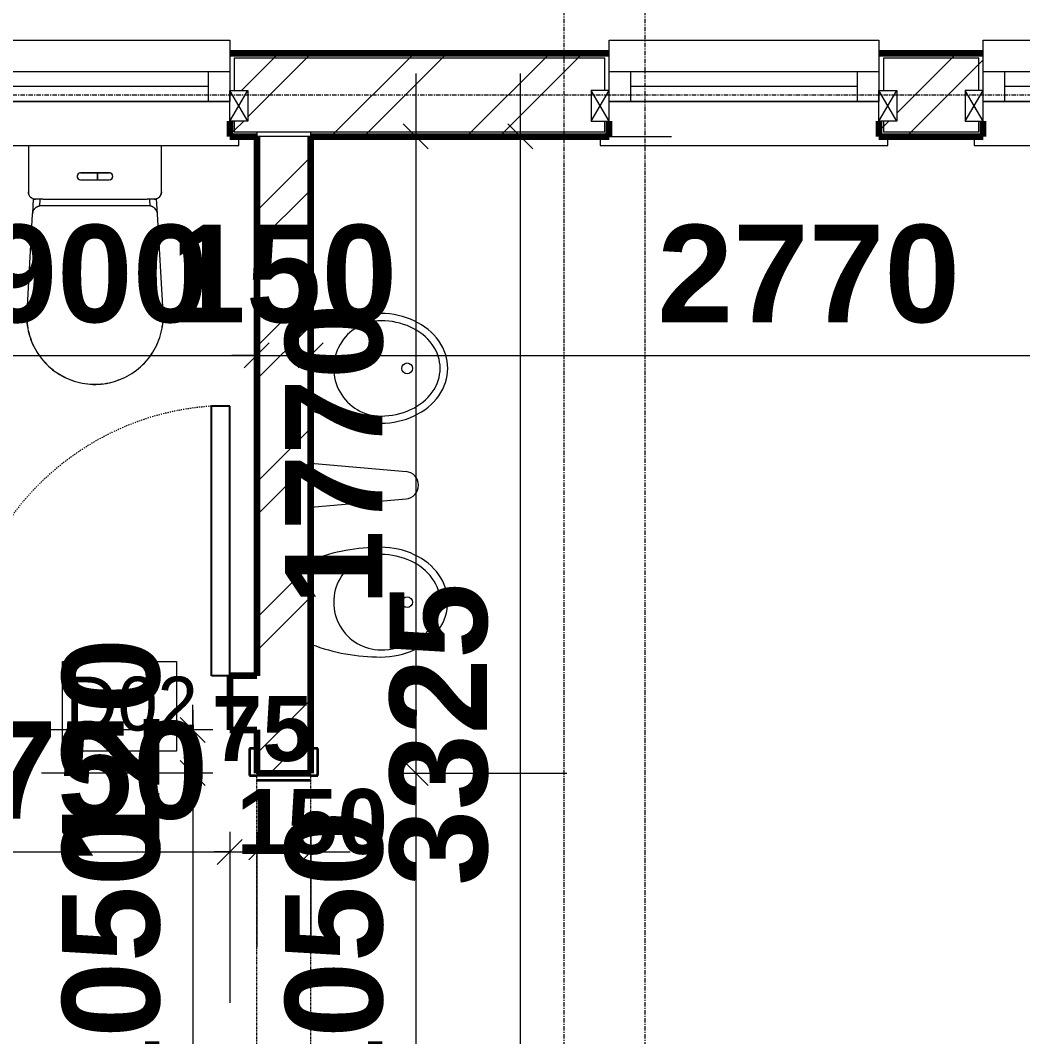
# Model space of a CAD drawing. Header units: inches. Extents: x 22 to 382261, y 22 to 371281.
# Drawn here: x 242139 to 244927, y 57017 to 59842 of the extents above; entities that cross this region are included whole.
import ezdxf

# ---------------------------------------------------------------- set-up
doc = ezdxf.new("R2010")
doc.units = ezdxf.units.IN
doc.header["$MEASUREMENT"] = 0
for name, pattern in [('Dash', [6.35, 3.175, -3.175]), ('Grid Line 1_2_', [22.225, 12.7, -3.175, 3.175, -3.175]), ('Overhead', [3.96875, 2.38125, -1.5875])]:
    doc.linetypes.add(name, pattern=pattern)
for name, color, linetype, lineweight in [('A-ANNO-DIMS', 211, 'Continuous', 9), ('A-DOOR', 31, 'Continuous', 9), ('A-DOOR-HDLN', 31, 'Dash', 9), ('A-DOOR-IDEN', 31, 'Continuous', 9), ('A-FLOR', 192, 'Continuous', 9), ('A-GENM', 13, 'Continuous', 9), ('A-GLAZ', 151, 'Continuous', 9), ('A-GLAZ-SILL', 1, 'Continuous', 9), ('A-WALL', 113, 'Continuous', 9), ('A-WALL-PATT', 111, 'Continuous', 9), ('I-WALL', 2, 'Continuous', 9), ('P-SANR-FIXT', 6, 'Continuous', 9), ('S-GRID', 1, 'Continuous', 9)]:
    doc.layers.add(name, color=color, linetype=linetype, lineweight=lineweight)
doc.styles.add('Arial_B_1', font='arialbd.ttf', dxfattribs={"height": 180.555556})
doc.styles.add('Arial_B_2', font='arialbd.ttf', dxfattribs={"height": 270.833333})
doc.styles.add('Tw Cen MT Condensed', font='TCCM____.TTF', dxfattribs={"height": 1.35})
doc.dimstyles.new('2_2', dxfattribs={"dimscale": 304.8, "dimtxt": 267.818092, "dimasz": 0.227865, "dimexe": 1.377953, "dimexo": 0.0625, "dimgap": 0.287073, "dimtad": 1, "dimdec": 0, "dimzin": 0, "dimdsep": 46, "dimtxsty": 'Arial_B_2', "dimblk1": 'OBLIQUE', "dimblk2": 'OBLIQUE', "dimsah": 1, "dimcen": 0.09, "dimdle": 0.574147, "dimazin": 0, "dimtfac": 1, "dimtdec": 4, "dimtix": 1, "dimtmove": 0, "dimatfit": 3, "dimfxl": 0.574147, "dimfxlon": 1, "dimtvp": 1, "dimtolj": 1, "dimtzin": 0, "dimlwd": 18, "dimlwe": 18, "dimarcsym": 2})
doc.dimstyles.new('2_2_1', dxfattribs={"dimscale": 304.8, "dimtxt": 168.342801, "dimasz": 0.143229, "dimexe": 0.866142, "dimexo": 0.0625, "dimgap": 0.180446, "dimtad": 1, "dimdec": 0, "dimzin": 0, "dimdsep": 46, "dimtxsty": 'Arial_B_1', "dimblk1": 'OBLIQUE', "dimblk2": 'OBLIQUE', "dimsah": 1, "dimcen": 0.09, "dimdle": 0.360892, "dimazin": 0, "dimtfac": 1, "dimtdec": 4, "dimtix": 1, "dimtmove": 1, "dimatfit": 3, "dimfxl": 0.360892, "dimfxlon": 1, "dimtvp": 1, "dimtolj": 1, "dimtzin": 0, "dimlwd": 18, "dimlwe": 18, "dimarcsym": 2})
pattern_1 = [(45, (242310.7, 47511.47), (-188.5854, 188.5854), []), (45, (242310.7, 47797.22), (-188.5854, 188.5854), [])]

# ---------------------------------------------------------------- blocks, each defined once
blk = doc.blocks.new('Windows_Sgl_Plain - 750 by 600-438113-01- TOILET BLOWUP')
at = {"layer": 'A-GLAZ'}
for p, q in [((-400, 131.5), (-400, 106.5)), ((400, 131.5), (-400, 131.5)), ((400, 106.5), (400, 131.5)), ((-375, 106.5), (-400, 106.5)), ((-400, 106.5), (-375, 106.5)), ((-375, 106.5), (-375, 64)), ((400, 106.5), (375, 106.5)), ((375, 64), (375, 106.5)), ((375, 106.5), (400, 106.5)), ((-425, 64), (-375, -21)), ((-375, 64), (-425, -21)), ((-425, -21), (-425, 64)), ((-425, 64), (-375, 64)), ((-375, 64), (-375, -21)), ((425, 64), (375, -21)), ((375, 64), (425, -21)), ((425, 64), (375, 64)), ((375, 64), (375, -21)), ((425, -21), (425, 64)), ((-375, 9.5), (375, 9.5)), ((-375, -161), (-375, 9.5)), ((375, 9.5), (-375, 9.5)), ((-315, -73.5), (-315, 9.5)), ((315, 9.5), (315, -73.5)), ((375, 9.5), (375, -161)), ((-375, -21), (-425, -21)), ((-375, -73.5), (-375, -25.5)), ((375, -21), (425, -21)), ((375, -25.5), (375, -73.5)), ((-315, -32), (315, -32)), ((375, -73.5), (-375, -73.5)), ((375, -161), (-375, -161))]:
    blk.add_line(p, q, dxfattribs=at)
at = {"layer": 'A-GLAZ-SILL'}
for p, q in [((-375, -161), (-375, -124.7)), ((375, -124.7), (375, -161)), ((375, -161), (-375, -161))]:
    blk.add_line(p, q, dxfattribs=at)
blk = doc.blocks.new('M_Single-Flush - 900 by 2101 DO3 LOBBY-944279-01- TOILET BLOWUP')
at = {"layer": 'A-DOOR', "lineweight": 25}
for p, q in [((450, -75), (399, -75)), ((399, -75), (399, -975.2)), ((450, -75), (450, -975.2)), ((450, -975.2), (399, -975.2))]:
    blk.add_line(p, q, dxfattribs=at)
at = {"layer": 'A-DOOR-HDLN'}
blk.add_arc((450, -75), 901.7, 180, 266.7576, dxfattribs=at)
blk = doc.blocks.new('Water_Closet_Toilet_19179_0001 - 540 x 360mm-V12-01- TOILET BLOWUP')
at = {"layer": 'P-SANR-FIXT'}
for p, q in [((-185, 129.8), (-185, 0.1)), ((185, 0.1), (185, 129.8)), ((-39.7, 53.6), (39.7, 53.6)), ((6.9, 53.6), (-39.7, 53.6)), ((-39.7, 33.6), (39.7, 33.6)), ((-39.7, 33.6), (6.9, 33.6)), ((6.9, 33.6), (6.9, 53.6)), ((39.7, 53.6), (6.9, 53.6)), ((6.9, 53.6), (6.9, 33.6)), ((6.9, 33.6), (6.9, 53.6)), ((6.9, 33.6), (39.7, 33.6)), ((-185, 0.1), (-185, -0.7)), ((-171.5, -18.7), (-173.9, -60.8)), ((-152.9, -39), (-151.8, -19.9)), ((-145, -19.9), (145, -19.9)), ((151.8, -19.9), (152.9, -39)), ((173.9, -60.8), (171.5, -18.7)), ((149.3, -38.4), (-149.3, -38.4)), ((-174.3, -62), (-189.7, -333.9)), ((189.7, -333.9), (174.3, -62))]:
    blk.add_line(p, q, dxfattribs=at)
at = {"layer": 'P-SANR-FIXT', "flags": 128}
for points in [[(185, -0.9), (185, -0.1), (185, 0.1)], [(-145, -19.9), (-151.9, -19.9), (-158.7, -19.9), (-165, -19.9)], [(165, -19.9), (158.7, -19.9), (151.9, -19.9), (145, -19.9)], [(166.6, -19.9), (167.4, -19.8), (168.2, -19.7)], [(171.3, -18.9), (172.1, -18.6), (172.8, -18.3)], [(-149.3, -38.4), (-150.3, -38.4), (-151.3, -38.5), (-152.3, -38.6), (-153.3, -38.7), (-154.3, -38.9), (-155.2, -39.1), (-156.2, -39.4), (-157.2, -39.7), (-158.1, -40), (-159, -40.4), (-159.9, -40.8), (-160.8, -41.2), (-161.7, -41.7), (-162.6, -42.2), (-163.4, -42.8), (-164.2, -43.4), (-165, -44), (-165.8, -44.6), (-166.5, -45.3), (-167.2, -46), (-167.9, -46.7), (-168.6, -47.5), (-169.2, -48.3), (-169.8, -49.1), (-170.3, -49.9), (-170.9, -50.8), (-171.3, -51.6), (-171.8, -52.5), (-172.2, -53.4), (-172.6, -54.4), (-172.9, -55.3), (-173.2, -56.3), (-173.5, -57.2), (-173.7, -58.2), (-173.9, -59.2), (-174.1, -60.2), (-174.2, -61.2), (-174.3, -62)], [(-170.9, -50.8), (-171.3, -51.6), (-171.8, -52.5), (-172.2, -53.4), (-172.6, -54.4), (-172.9, -55.3), (-173.2, -56.3), (-173.5, -57.2), (-173.7, -58.2), (-173.9, -59.2), (-174.1, -60.2), (-174.2, -61.2), (-174.3, -62)], [(-167.2, -46), (-167.9, -46.7), (-168.6, -47.5), (-169.2, -48.3), (-169.8, -49.1)], [(-162.6, -42.2), (-163.4, -42.8), (-164.2, -43.4), (-165, -44)], [(-149.3, -38.4), (-150.3, -38.4), (-151.3, -38.5), (-152.3, -38.6), (-153.3, -38.7), (-154.3, -38.9), (-155.2, -39.1), (-156.2, -39.4), (-157.2, -39.7), (-158.1, -40), (-159, -40.4), (-159.9, -40.8), (-160.8, -41.2), (-161.7, -41.7)], [(162.4, -42.2), (161.6, -41.7), (160.7, -41.2), (159.8, -40.7), (158.9, -40.3), (158, -40), (157, -39.6), (156.1, -39.4), (155.1, -39.1), (154.1, -38.9), (153.1, -38.7), (152.1, -38.6), (151.1, -38.5), (150.1, -38.4), (149.3, -38.4)], [(160.7, -41.2), (159.8, -40.7), (158.9, -40.3), (158, -40), (157, -39.6), (156.1, -39.4), (155.1, -39.1), (154.1, -38.9), (153.1, -38.7), (152.1, -38.6), (151.1, -38.5), (150.1, -38.4), (149.3, -38.4)], [(174.3, -62), (174.2, -61), (174.1, -60), (173.9, -59), (173.7, -58), (173.5, -57.1), (173.2, -56.1), (172.9, -55.2), (172.5, -54.2), (172.2, -53.3), (171.7, -52.4), (171.3, -51.5), (170.8, -50.6), (170.3, -49.8), (169.7, -49), (169.1, -48.2), (168.5, -47.4), (167.8, -46.6), (167.1, -45.9), (166.4, -45.2), (165.7, -44.5), (164.9, -43.9), (164.1, -43.3), (163.3, -42.7), (162.5, -42.2)], [(165.7, -44.5), (164.9, -43.9), (164.1, -43.3), (163.3, -42.7), (162.5, -42.2)], [(169.7, -49), (169.1, -48.2), (168.5, -47.4), (167.8, -46.6)], [(174.3, -62), (174.2, -61), (174.1, -60), (173.9, -59), (173.7, -58), (173.5, -57.1), (173.2, -56.1), (172.9, -55.2), (172.5, -54.2), (172.2, -53.3), (171.7, -52.4), (171.3, -51.5)], [(-189.7, -333.9), (-190, -341.5), (-189.9, -349.1), (-189.6, -356.7), (-189, -364.3), (-188.1, -371.8), (-186.8, -379.3), (-185.3, -386.7), (-183.5, -394.1), (-181.3, -401.4), (-178.9, -408.6), (-176.2, -415.7), (-173.2, -422.7), (-170, -429.6), (-166.4, -436.3), (-162.6, -442.9), (-158.6, -449.3), (-154.3, -455.6), (-149.7, -461.7), (-144.9, -467.5), (-139.9, -473.2), (-134.6, -478.7), (-129.2, -484), (-123.5, -489.1), (-117.6, -493.9), (-111.6, -498.5), (-105.3, -502.8), (-98.9, -506.9), (-92.3, -510.7), (-85.6, -514.3), (-78.8, -517.6), (-71.8, -520.6), (-64.7, -523.3), (-57.5, -525.8), (-50.2, -527.9), (-42.9, -529.8), (-35.4, -531.3), (-27.9, -532.6), (-20.4, -533.6), (-12.8, -534.2), (-5.2, -534.6), (2.4, -534.7), (10, -534.4), (17.5, -533.9), (25.1, -533), (32.6, -531.9), (40.1, -530.4), (47.5, -528.6), (54.8, -526.6), (62, -524.3), (69.1, -521.6), (76.2, -518.7), (83.1, -515.5), (89.8, -512.1), (96.5, -508.4), (102.9, -504.4), (109.2, -500.1), (115.4, -495.6), (121.3, -490.9), (127.1, -485.9), (132.6, -480.7), (137.9, -475.3), (143.1, -469.7), (147.9, -463.9), (152.6, -457.9), (157, -451.7), (161.1, -445.3), (165, -438.8), (168.7, -432.1), (172, -425.3), (175.1, -418.4), (177.9, -411.3), (180.5, -404.1), (182.7, -396.9), (184.6, -389.5), (186.3, -382.1), (187.6, -374.6), (188.7, -367.1), (189.4, -359.5), (189.9, -351.9), (190, -344.3), (189.8, -336.8), (189.7, -333.9)], [(-189.7, -333.9), (-190, -341.5), (-189.9, -349.1), (-189.6, -356.7), (-189, -364.3), (-188.1, -371.8), (-186.8, -379.3), (-185.3, -386.7), (-183.5, -394.1), (-181.3, -401.4), (-178.9, -408.6), (-176.2, -415.7), (-173.2, -422.7), (-170, -429.6), (-166.4, -436.3), (-162.6, -442.9), (-158.6, -449.3), (-154.3, -455.6), (-149.7, -461.7), (-144.9, -467.5), (-139.9, -473.2), (-134.6, -478.7), (-129.2, -484), (-123.5, -489.1), (-117.6, -493.9), (-111.6, -498.5), (-105.3, -502.8), (-98.9, -506.9), (-92.3, -510.7), (-85.6, -514.3), (-78.8, -517.6), (-71.8, -520.6), (-64.7, -523.3), (-57.5, -525.8), (-50.2, -527.9), (-42.9, -529.8), (-35.4, -531.3), (-27.9, -532.6), (-20.4, -533.6), (-12.8, -534.2), (-5.2, -534.6), (2.4, -534.7), (10, -534.4), (17.5, -533.9), (25.1, -533), (32.6, -531.9), (40.1, -530.4), (47.5, -528.6), (54.8, -526.6), (62, -524.3), (69.1, -521.6), (76.2, -518.7), (83.1, -515.5), (89.8, -512.1), (96.5, -508.4), (102.9, -504.4), (109.2, -500.1), (115.4, -495.6), (121.3, -490.9), (127.1, -485.9), (132.6, -480.7), (137.9, -475.3), (143.1, -469.7), (147.9, -463.9), (152.6, -457.9), (157, -451.7), (161.1, -445.3), (165, -438.8), (168.7, -432.1), (172, -425.3), (175.1, -418.4), (177.9, -411.3), (180.5, -404.1), (182.7, -396.9), (184.6, -389.5), (186.3, -382.1), (187.6, -374.6), (188.7, -367.1), (189.4, -359.5), (189.9, -351.9), (190, -344.3), (189.8, -336.8), (189.7, -333.9)], [(-189.5, -336.8), (-189.7, -341.5), (-189.6, -349.1), (-189.3, -356.7), (-188.7, -364.2), (-187.7, -371.8), (-186.6, -378.5)], [(186.8, -377.5), (187.3, -374.6), (188.4, -367.1), (189.1, -359.5), (189.6, -351.9), (189.7, -344.3), (189.5, -336.8)], [(-185.4, -384.5), (-185, -386.7), (-183.2, -394), (-181, -401.3), (-178.6, -408.5), (-175.9, -415.6), (-173, -422.6), (-172.4, -423.7)], [(172.5, -423.6), (174.8, -418.2), (177.6, -411.2), (180.2, -404), (182.4, -396.8), (184.3, -389.4), (185.4, -384.5)], [(-169.5, -429.8), (-166.2, -436.2), (-162.4, -442.7), (-158.3, -449.1), (-154, -455.4), (-149.5, -461.5), (-148.4, -462.7)], [(148.4, -462.8), (152.3, -457.7), (156.7, -451.5), (160.9, -445.2), (164.8, -438.6), (168.4, -432), (169.3, -430.1)], [(-139.7, -473), (-134.4, -478.5), (-129, -483.8), (-123.3, -488.8), (-117.4, -493.6), (-115.2, -495.3)], [(115.2, -495.4), (121.1, -490.7), (126.9, -485.7), (132.4, -480.5), (137.7, -475.1)], [(-107.7, -500.8), (-105.1, -502.6), (-98.7, -506.6), (-92.2, -510.5), (-85.5, -514), (-78.6, -517.3), (-74.6, -519)], [(74.4, -519.1), (76, -518.5), (82.9, -515.3), (89.7, -511.8), (96.3, -508.1), (102.8, -504.1), (107.9, -500.7)], [(-66.9, -522.1), (-64.6, -523), (-57.4, -525.5), (-50.1, -527.6), (-42.8, -529.5), (-35.4, -531), (-28.4, -532.2)], [(-19.9, -533.3), (-12.8, -533.9), (-5.2, -534.3), (2.4, -534.3), (10, -534.1), (17.5, -533.6), (20.8, -533.2)], [(28.7, -532.1), (32.6, -531.5), (40, -530.1), (47.4, -528.3), (54.7, -526.3), (61.9, -524), (65.9, -522.5)]]:
    blk.add_lwpolyline(points, dxfattribs=at)
at = {"layer": 'P-SANR-FIXT'}
for centre, radius, start, end in [((-39.4, 43.6), 10, 91.7704, 268.2296), ((-39.4, 43.6), 10, 91.7704, 268.2296), ((-39.4, 43.6), 10, 165.2951, 191.179), ((-39.4, 43.6), 10, 194.7049, 253.5246), ((-39.4, 43.6), 10, 106.4754, 135.8852), ((39.4, 43.6), 10, 271.7704, 88.2296), ((39.4, 43.6), 10, 271.7704, 88.2296), ((39.4, 43.6), 10, 29.4099, 88.2296), ((39.4, 43.6), 10, 286.4754, 315.8852), ((39.4, 43.6), 10, 348.821, 14.7049), ((-165, 0.1), 20, 181.0261, 225), ((-165, 0.1), 20, 225, 270), ((165, 0.1), 20, 270, 315), ((165, 0.1), 20, 315, 358.9739), ((-149.3, -63.4), 25, 162.2918, 176.7501), ((-149.3, -63.4), 25, 123.3395, 133.3751), ((-149.3, -63.4), 25, 90, 104.4584), ((149.3, -63.4), 25, 75.5416, 90), ((149.3, -63.4), 25, 32.1666, 46.6249), ((149.3, -63.4), 25, 3.2499, 17.7082), ((0, -344.7), 190, 268.3608, 270)]:
    blk.add_arc(centre, radius, start, end, dxfattribs=at)
blk.add_open_spline([(-165, -19.9), (-167.9, -19.9), (-172.1, -18.9), (-176.8, -16.2), (-179.7, -13.6), (-182.1, -10.5), (-184.3, -6), (-185, -2.3), (-185, 0.1)], degree=3, knots=[0, 0, 0, 0, 0.25, 0.375, 0.5, 0.625, 0.75, 1, 1, 1, 1], dxfattribs=at)
blk.add_open_spline([(185, 0.1), (185, -1.3), (184.7, -4.1), (183.4, -8.1), (181.2, -11.9), (178.2, -15.2), (174.4, -17.8), (169.9, -19.5), (166.7, -19.9), (165, -19.9)], degree=3, dxfattribs=at)
blk = doc.blocks.new('M_Single-Flush - d02  toilet 750 by 2100-458076-01- TOILET BLOWUP')
at = {"layer": 'A-DOOR', "lineweight": 25}
for p, q in [((375, 825), (324, 825)), ((324, 75), (324, 825)), ((375, 75), (375, 825)), ((375, 75), (324, 75))]:
    blk.add_line(p, q, dxfattribs=at)
at = {"layer": 'A-DOOR-HDLN'}
blk.add_arc((375, 75), 751.7, 93.8903, 180, dxfattribs=at)
blk = doc.blocks.new('M_Passage Opening-Cased - 0915 x 2134mm 2-782817-01- TOILET BLOWUP')
at = {"layer": 'A-GENM', "lineweight": 35}
for p, q in [((-601.8, 75), (-601.8, 95)), ((-601.8, 95), (-526.8, 95)), ((-526.8, 95), (-526.8, 75)), ((585.5, 95), (510.5, 95)), ((510.5, 95), (510.5, 75)), ((585.5, 75), (585.5, 95)), ((-513.2, 75), (-513.2, -75)), ((496.8, 75), (496.8, -75)), ((-601.8, -95), (-601.8, -75)), ((-526.8, -75), (-526.8, -95)), ((510.5, -75), (510.5, -95)), ((585.5, -95), (585.5, -75)), ((-526.8, -95), (-601.8, -95)), ((510.5, -95), (585.5, -95))]:
    blk.add_line(p, q, dxfattribs=at)
at = {"layer": 'A-GENM', "linetype": 'Overhead'}
for p, q in [((-533.2, 75), (516.8, 75)), ((-533.2, -75), (516.8, -75))]:
    blk.add_line(p, q, dxfattribs=at)
blk = doc.blocks.new('Line of Urinals _UK_ - 2 Urinals w Screen-782730-01- TOILET BLOWUP')
at = {"layer": 'P-SANR-FIXT'}
for p, q in [((-261.2, 75.1), (-238, 340.2)), ((-138.8, 75.1), (-162, 340.2)), ((-407.6, 77.6), (-642.4, 77.6)), ((-138.8, 75.1), (-261.2, 75.1)), ((242.4, 77.6), (7.6, 77.6))]:
    blk.add_line(p, q, dxfattribs=at)
for centre in [(-525, 343.3), (125, 343.3)]:
    blk.add_circle(centre, 15, dxfattribs=at)
for centre, radius, start, end in [((-200, 336.8), 38.2, 5, 175), ((-132.6, 270), 544.9, 180, 200.6739), ((-917.4, 270), 544.9, 339.3261, 360), ((517.4, 270), 544.9, 180, 200.6739), ((-267.4, 270), 544.9, 339.3261, 360)]:
    blk.add_arc(centre, radius, start, end, dxfattribs=at)
for centre, major_axis, ratio, start_param, end_param in [((-525, 270), (0, 186.2), 0.819068, 4.712389, 7.853982), ((125, 270), (0, 186.2), 0.819068, 4.712389, 7.853982), ((-525, 270), (0, 165), 0.80303, 4.712389, 7.853982), ((125, 270), (0, 165), 0.80303, 4.712389, 7.853982), ((-525, 270), (-132.5, 0), 0.987707, 0, 3.141593), ((125, 270), (-132.5, 0), 0.987707, 0, 3.141593)]:
    blk.add_ellipse(centre, major_axis=major_axis, ratio=ratio, start_param=start_param, end_param=end_param, dxfattribs=at)
blk = doc.blocks.new('_Oblique')
at = {"color": 0, "linetype": 'ByBlock', "lineweight": -2}
blk.add_line((-0.5, -0.5), (0.5, 0.5), dxfattribs=at)
blk = doc.blocks.new('*D5300')
at = {"layer": 'A-ANNO-DIMS', "color": 0, "lineweight": 18, "transparency": 16777216}
for p, q in [((241896.9, 58966.6), (241896.9, 58490.7)), ((242796.9, 58966.6), (242796.9, 58490.7)), ((241721.9, 58910.7), (242971.9, 58910.7))]:
    blk.add_line(p, q, dxfattribs=at)
at = {"layer": 'Defpoints', "color": 0, "transparency": 16777216}
for p in [(241896.9, 58985.7), (242796.9, 58985.7), (242796.9, 58910.7)]:
    blk.add_point(p, dxfattribs=at)
at = {"layer": 'A-ANNO-DIMS', "color": 0, "lineweight": 18, "transparency": 16777216, "xscale": 69.45312499999999, "yscale": 69.45312499999999, "zscale": 69.45312499999999, "rotation": 180}
blk.add_blockref('_Oblique', (241896.9, 58910.7), dxfattribs=at)
at = {"layer": 'A-ANNO-DIMS', "color": 0, "lineweight": 18, "transparency": 16777216, "xscale": 69.45312499999999, "yscale": 69.45312499999999, "zscale": 69.45312499999999}
blk.add_blockref('_Oblique', (242796.9, 58910.7), dxfattribs=at)
at = {"layer": 'A-ANNO-DIMS', "color": 0, "lineweight": 18, "transparency": 16777216, "insert": (242346.9, 59136.5), "char_height": 270.83, "width": 314.823, "attachment_point": 5, "style": 'Arial_B_2'}
blk.add_mtext('\\A1;900', dxfattribs=at)
blk = doc.blocks.new('*D5301')
at = {"layer": 'A-ANNO-DIMS', "color": 0, "lineweight": 18, "transparency": 16777216}
for p, q in [((242796.9, 58966.6), (242796.9, 58490.7)), ((242946.9, 58966.6), (242946.9, 58490.7)), ((242796.9, 58910.7), (242727.4, 58910.7)), ((242796.9, 58910.7), (242946.9, 58910.7)), ((242946.9, 58910.7), (243016.4, 58910.7))]:
    blk.add_line(p, q, dxfattribs=at)
at = {"layer": 'Defpoints', "color": 0, "transparency": 16777216}
for p in [(242796.9, 58985.7), (242946.9, 58985.7), (242946.9, 58910.7)]:
    blk.add_point(p, dxfattribs=at)
at = {"layer": 'A-ANNO-DIMS', "color": 0, "lineweight": 18, "transparency": 16777216, "xscale": 69.45312499999999, "yscale": 69.45312499999999, "zscale": 69.45312499999999}
blk.add_blockref('_Oblique', (242796.9, 58910.7), dxfattribs=at)
at = {"layer": 'A-ANNO-DIMS', "color": 0, "lineweight": 18, "transparency": 16777216, "xscale": 69.45312499999999, "yscale": 69.45312499999999, "zscale": 69.45312499999999, "rotation": 180}
blk.add_blockref('_Oblique', (242946.9, 58910.7), dxfattribs=at)
at = {"layer": 'A-ANNO-DIMS', "color": 0, "lineweight": 18, "transparency": 16777216, "insert": (242871.9, 59136.4), "char_height": 270.83, "width": 314.823, "attachment_point": 5, "style": 'Arial_B_2'}
blk.add_mtext('\\A1;150', dxfattribs=at)
blk = doc.blocks.new('*D5302')
at = {"layer": 'A-ANNO-DIMS', "color": 0, "lineweight": 18, "transparency": 16777216}
for p, q in [((242946.9, 58966.6), (242946.9, 58490.7)), ((245716.9, 58966.6), (245716.9, 58490.7)), ((242771.9, 58910.7), (245891.9, 58910.7))]:
    blk.add_line(p, q, dxfattribs=at)
at = {"layer": 'Defpoints', "color": 0, "transparency": 16777216}
for p in [(242946.9, 58985.7), (245716.9, 58985.7), (245716.9, 58910.7)]:
    blk.add_point(p, dxfattribs=at)
at = {"layer": 'A-ANNO-DIMS', "color": 0, "lineweight": 18, "transparency": 16777216, "xscale": 69.45312499999999, "yscale": 69.45312499999999, "zscale": 69.45312499999999, "rotation": 180}
blk.add_blockref('_Oblique', (242946.9, 58910.7), dxfattribs=at)
at = {"layer": 'A-ANNO-DIMS', "color": 0, "lineweight": 18, "transparency": 16777216, "xscale": 69.45312499999999, "yscale": 69.45312499999999, "zscale": 69.45312499999999}
blk.add_blockref('_Oblique', (245716.9, 58910.7), dxfattribs=at)
at = {"layer": 'A-ANNO-DIMS', "color": 0, "lineweight": 18, "transparency": 16777216, "insert": (244331.9, 59136.4), "char_height": 270.83, "width": 419.764, "attachment_point": 5, "style": 'Arial_B_2'}
blk.add_mtext('\\A1;2770', dxfattribs=at)
blk = doc.blocks.new('*D5325')
at = {"layer": 'A-ANNO-DIMS', "color": 0, "lineweight": 18, "transparency": 16777216}
for p, q in [((243238.8, 59694.7), (243238.8, 57574.7)), ((243294.7, 59519.7), (242818.8, 59519.7)), ((243182.8, 57749.7), (243658.8, 57749.7))]:
    blk.add_line(p, q, dxfattribs=at)
at = {"layer": 'Defpoints', "color": 0, "transparency": 16777216}
for p in [(243313.8, 59519.7), (243163.8, 57749.7), (243238.8, 57749.7)]:
    blk.add_point(p, dxfattribs=at)
at = {"layer": 'A-ANNO-DIMS', "color": 0, "lineweight": 18, "transparency": 16777216, "xscale": 69.45312499999999, "yscale": 69.45312499999999, "zscale": 69.45312499999999}
for p, rotation in [((243238.8, 59519.7), 90), ((243238.8, 57749.7), 270)]:
    blk.add_blockref('_Oblique', p, dxfattribs=dict(at, rotation=rotation))
at = {"layer": 'A-ANNO-DIMS', "color": 0, "lineweight": 18, "transparency": 16777216, "insert": (243013, 58634.7), "char_height": 270.83, "width": 419.764, "attachment_point": 5, "rotation": 90, "style": 'Arial_B_2'}
blk.add_mtext('\\A1;1770', dxfattribs=at)
blk = doc.blocks.new('*D5326')
at = {"layer": 'A-ANNO-DIMS', "color": 0, "lineweight": 18, "transparency": 16777216}
for p, q in [((243238.8, 57924.7), (243238.8, 56524.7)), ((243182.8, 57749.7), (243658.8, 57749.7)), ((243182.8, 56699.7), (243658.8, 56699.7))]:
    blk.add_line(p, q, dxfattribs=at)
at = {"layer": 'Defpoints', "color": 0, "transparency": 16777216}
for p in [(243163.8, 57749.7), (243163.8, 56699.7), (243238.8, 56699.7)]:
    blk.add_point(p, dxfattribs=at)
at = {"layer": 'A-ANNO-DIMS', "color": 0, "lineweight": 18, "transparency": 16777216, "xscale": 69.45312499999999, "yscale": 69.45312499999999, "zscale": 69.45312499999999}
for p, rotation in [((243238.8, 57749.7), 90), ((243238.8, 56699.7), 270)]:
    blk.add_blockref('_Oblique', p, dxfattribs=dict(at, rotation=rotation))
at = {"layer": 'A-ANNO-DIMS', "color": 0, "lineweight": 18, "transparency": 16777216, "insert": (243013, 57224.7), "char_height": 270.83, "width": 419.764, "attachment_point": 5, "rotation": 90, "style": 'Arial_B_2'}
blk.add_mtext('\\A1;1050', dxfattribs=at)
blk = doc.blocks.new('*D5328')
at = {"layer": 'A-ANNO-DIMS', "color": 0, "lineweight": 18, "transparency": 16777216}
for p, q in [((242618.7, 57869.7), (242618.7, 57939.1)), ((242674.7, 57869.7), (242198.7, 57869.7)), ((242618.7, 57869.7), (242618.7, 57749.7)), ((242674.7, 57749.7), (242198.7, 57749.7)), ((242618.7, 57749.7), (242618.7, 57680.2))]:
    blk.add_line(p, q, dxfattribs=at)
at = {"layer": 'Defpoints', "color": 0, "transparency": 16777216}
for p in [(242693.7, 57869.7), (242618.7, 57749.7), (242693.7, 57749.7)]:
    blk.add_point(p, dxfattribs=at)
at = {"layer": 'A-ANNO-DIMS', "color": 0, "lineweight": 18, "transparency": 16777216, "xscale": 69.45312499999999, "yscale": 69.45312499999999, "zscale": 69.45312499999999}
for p, rotation in [((242618.7, 57869.7), 270), ((242618.7, 57749.7), 90)]:
    blk.add_blockref('_Oblique', p, dxfattribs=dict(at, rotation=rotation))
at = {"layer": 'A-ANNO-DIMS', "color": 0, "lineweight": 18, "transparency": 16777216, "insert": (242392.9, 57809.7), "char_height": 270.83, "width": 314.823, "attachment_point": 5, "rotation": 90, "style": 'Arial_B_2'}
blk.add_mtext('\\A1;120', dxfattribs=at)
blk = doc.blocks.new('*D5329')
at = {"layer": 'A-ANNO-DIMS', "color": 0, "lineweight": 18, "transparency": 16777216}
for p, q in [((242618.7, 57924.7), (242618.7, 56524.7)), ((242674.7, 57749.7), (242198.7, 57749.7)), ((242674.7, 56699.7), (242198.7, 56699.7))]:
    blk.add_line(p, q, dxfattribs=at)
at = {"layer": 'Defpoints', "color": 0, "transparency": 16777216}
for p in [(242693.7, 57749.7), (242618.7, 56699.7), (242693.7, 56699.7)]:
    blk.add_point(p, dxfattribs=at)
at = {"layer": 'A-ANNO-DIMS', "color": 0, "lineweight": 18, "transparency": 16777216, "xscale": 69.45312499999999, "yscale": 69.45312499999999, "zscale": 69.45312499999999}
for p, rotation in [((242618.7, 57749.7), 90), ((242618.7, 56699.7), 270)]:
    blk.add_blockref('_Oblique', p, dxfattribs=dict(at, rotation=rotation))
at = {"layer": 'A-ANNO-DIMS', "color": 0, "lineweight": 18, "transparency": 16777216, "insert": (242392.9, 57224.7), "char_height": 270.83, "width": 419.764, "attachment_point": 5, "rotation": 90, "style": 'Arial_B_2'}
blk.add_mtext('\\A1;1050', dxfattribs=at)
blk = doc.blocks.new('*D5335')
at = {"layer": 'A-ANNO-DIMS', "color": 0, "lineweight": 18, "transparency": 16777216}
for p, q in [((241971.9, 57586.5), (241971.9, 57110.5)), ((242721.9, 57586.5), (242721.9, 57110.5)), ((241971.9, 57530.5), (241902.4, 57530.5)), ((241971.9, 57530.5), (242721.9, 57530.5)), ((242721.9, 57530.5), (242791.4, 57530.5))]:
    blk.add_line(p, q, dxfattribs=at)
at = {"layer": 'Defpoints', "color": 0, "transparency": 16777216}
for p in [(241971.9, 57605.5), (242721.9, 57605.5), (242721.9, 57530.5)]:
    blk.add_point(p, dxfattribs=at)
at = {"layer": 'A-ANNO-DIMS', "color": 0, "lineweight": 18, "transparency": 16777216, "xscale": 69.45312499999999, "yscale": 69.45312499999999, "zscale": 69.45312499999999}
blk.add_blockref('_Oblique', (241971.9, 57530.5), dxfattribs=at)
at = {"layer": 'A-ANNO-DIMS', "color": 0, "lineweight": 18, "transparency": 16777216, "xscale": 69.45312499999999, "yscale": 69.45312499999999, "zscale": 69.45312499999999, "rotation": 180}
blk.add_blockref('_Oblique', (242721.9, 57530.5), dxfattribs=at)
at = {"layer": 'A-ANNO-DIMS', "color": 0, "lineweight": 18, "transparency": 16777216, "insert": (242346.9, 57756.3), "char_height": 270.83, "width": 314.823, "attachment_point": 5, "style": 'Arial_B_2'}
blk.add_mtext('\\A1;750', dxfattribs=at)
blk = doc.blocks.new('*D5336')
at = {"layer": 'A-ANNO-DIMS', "color": 0, "lineweight": 18, "transparency": 16777216}
for p, q in [((242721.9, 57586.5), (242721.9, 57266.5)), ((242796.9, 57586.5), (242796.9, 57266.5)), ((242721.9, 57530.5), (242678.2, 57530.5)), ((242721.9, 57530.5), (242796.9, 57530.5)), ((242796.9, 57530.5), (242840.6, 57530.5))]:
    blk.add_line(p, q, dxfattribs=at)
at = {"layer": 'Defpoints', "color": 0, "transparency": 16777216}
for p in [(242721.9, 57605.5), (242796.9, 57605.5), (242796.9, 57530.5)]:
    blk.add_point(p, dxfattribs=at)
at = {"layer": 'A-ANNO-DIMS', "color": 0, "lineweight": 18, "transparency": 16777216, "xscale": 43.65624999999999, "yscale": 43.65624999999999, "zscale": 43.65624999999999}
blk.add_blockref('_Oblique', (242721.9, 57530.5), dxfattribs=at)
at = {"layer": 'A-ANNO-DIMS', "color": 0, "lineweight": 18, "transparency": 16777216, "xscale": 43.65624999999999, "yscale": 43.65624999999999, "zscale": 43.65624999999999, "rotation": 180}
blk.add_blockref('_Oblique', (242796.9, 57530.5), dxfattribs=at)
at = {"layer": 'A-ANNO-DIMS', "color": 0, "lineweight": 18, "transparency": 16777216, "insert": (242671.9, 57963.7), "char_height": 180.56, "width": 209.882, "attachment_point": 1, "line_spacing_factor": 0.941778, "style": 'Arial_B_1'}
blk.add_mtext('\\A1;75', dxfattribs=at)
blk = doc.blocks.new('*D5337')
at = {"layer": 'A-ANNO-DIMS', "color": 0, "lineweight": 18, "transparency": 16777216}
for p, q in [((242796.9, 57586.5), (242796.9, 57266.5)), ((242946.9, 57586.5), (242946.9, 57266.5)), ((242686.9, 57530.5), (243056.9, 57530.5))]:
    blk.add_line(p, q, dxfattribs=at)
at = {"layer": 'Defpoints', "color": 0, "transparency": 16777216}
for p in [(242796.9, 57605.5), (242946.9, 57605.5), (242946.9, 57530.5)]:
    blk.add_point(p, dxfattribs=at)
at = {"layer": 'A-ANNO-DIMS', "color": 0, "lineweight": 18, "transparency": 16777216, "xscale": 43.65624999999999, "yscale": 43.65624999999999, "zscale": 43.65624999999999, "rotation": 180}
blk.add_blockref('_Oblique', (242796.9, 57530.5), dxfattribs=at)
at = {"layer": 'A-ANNO-DIMS', "color": 0, "lineweight": 18, "transparency": 16777216, "xscale": 43.65624999999999, "yscale": 43.65624999999999, "zscale": 43.65624999999999}
blk.add_blockref('_Oblique', (242946.9, 57530.5), dxfattribs=at)
at = {"layer": 'A-ANNO-DIMS', "color": 0, "lineweight": 18, "transparency": 16777216, "insert": (242740.7, 57705.3), "char_height": 180.56, "width": 314.823, "attachment_point": 1, "line_spacing_factor": 0.941778, "style": 'Arial_B_1'}
blk.add_mtext('\\A1;150', dxfattribs=at)
blk = doc.blocks.new('*D5394')
at = {"layer": 'A-ANNO-DIMS', "color": 0, "lineweight": 18, "transparency": 16777216}
for p, q in [((243530.1, 56019.7), (243530.1, 59694.7)), ((243474.1, 59519.7), (243950.1, 59519.7)), ((243474.1, 56194.7), (243950.1, 56194.7))]:
    blk.add_line(p, q, dxfattribs=at)
at = {"layer": 'Defpoints', "color": 0, "transparency": 16777216}
for p in [(243455.1, 59519.7), (243530.1, 59519.7), (243455.1, 56194.7)]:
    blk.add_point(p, dxfattribs=at)
at = {"layer": 'A-ANNO-DIMS', "color": 0, "lineweight": 18, "transparency": 16777216, "xscale": 69.45312499999999, "yscale": 69.45312499999999, "zscale": 69.45312499999999}
for p, rotation in [((243530.1, 59519.7), 90), ((243530.1, 56194.7), 270)]:
    blk.add_blockref('_Oblique', p, dxfattribs=dict(at, rotation=rotation))
at = {"layer": 'A-ANNO-DIMS', "color": 0, "lineweight": 18, "transparency": 16777216, "insert": (243304.3, 57857.2), "char_height": 270.83, "width": 419.764, "attachment_point": 5, "rotation": 90, "style": 'Arial_B_2'}
blk.add_mtext('\\A1;3325', dxfattribs=at)
blk = doc.blocks.new('M_Door Tag1 - M_Door Tag 2-910938-01- TOILET BLOWUP')
at = {"layer": 'A-DOOR-IDEN'}
for p, q in [((-1.206, 1.536), (3.019, 1.536)), ((-1.206, -1.791), (-1.206, 1.536)), ((3.019, 1.536), (3.019, -1.791)), ((3.019, -1.791), (-1.206, -1.791))]:
    blk.add_line(p, q, dxfattribs=at)

msp = doc.modelspace()

# ---------------------------------------------------------------- hatches: boundary and pattern name
at = {"layer": 'A-WALL'}
h = msp.add_hatch(dxfattribs=at)
h.set_pattern_fill('FP_1', color=256, style=0, pattern_type=2)
h.set_pattern_definition(pattern_1)
h.paths.add_polyline_path([(242796.9, 56182.2), (242946.9, 56182.2), (242946.9, 56699.7), (242796.9, 56699.7), (242796.9, 56194.7)])
h.paths.add_polyline_path([(242796.9, 57749.7), (242946.9, 57749.7), (242946.9, 59532.2), (242796.9, 59532.2), (242796.9, 57869.7)])
h = msp.add_hatch(dxfattribs=at)
h.set_pattern_fill('FP_1', color=256, style=0, pattern_type=2)
h.set_pattern_definition(pattern_1)
h.paths.add_polyline_path([(242796.9, 57869.7), (242796.9, 58019.7), (242721.9, 58019.7), (242721.9, 57869.7), (242739.3, 57869.7)])
h.paths.add_polyline_path([(241971.9, 57869.7), (241971.9, 58019.7), (241671.9, 58019.7), (241671.9, 57869.7)])
h.paths.add_polyline_path([(240846.9, 57869.7), (240921.9, 57869.7), (240921.9, 58019.7), (240846.9, 58019.7)])
at = {"layer": 'A-WALL-PATT', "lineweight": 18}
h = msp.add_hatch(dxfattribs=at)
h.set_pattern_fill('FP_1', color=256, style=0, pattern_type=2)
h.set_pattern_definition(pattern_1)
h.paths.add_polyline_path([(250671.9, 59647.2), (250684.4, 59647.2), (250684.4, 59737.2), (251569.4, 59737.2), (251569.4, 59647.2), (251581.9, 59647.2), (251581.9, 59749.7), (250671.9, 59749.7)])
h.paths.add_polyline_path([(242734.4, 59647.2), (242734.4, 59737.2), (243764.4, 59737.2), (243764.4, 59647.2), (243776.9, 59647.2), (243776.9, 59749.7), (242721.9, 59749.7), (242721.9, 59647.2)])
h.paths.add_polyline_path([(239571.9, 59647.2), (239584.4, 59647.2), (239584.4, 59737.2), (239859.4, 59737.2), (239859.4, 59647.2), (239871.9, 59647.2), (239871.9, 59749.7), (239571.9, 59749.7)])
h.paths.add_polyline_path([(252794.4, 59647.2), (252794.4, 59737.2), (253424.4, 59737.2), (253424.4, 59647.2), (253436.9, 59647.2), (253436.9, 59749.7), (252781.9, 59749.7), (252781.9, 59647.2)])
h.paths.add_polyline_path([(240621.9, 59647.2), (240634.4, 59647.2), (240634.4, 59737.2), (240909.4, 59737.2), (240909.4, 59647.2), (240921.9, 59647.2), (240921.9, 59749.7), (240621.9, 59749.7), (240621.9, 59658.1)])
h.paths.add_polyline_path([(238821.9, 59647.2), (238821.9, 59749.7), (238516.9, 59749.7), (238516.9, 59737.2), (238809.4, 59737.2), (238809.4, 59647.2)])
h.paths.add_polyline_path([(241671.9, 59647.2), (241684.4, 59647.2), (241684.4, 59737.2), (241959.4, 59737.2), (241959.4, 59647.2), (241971.9, 59647.2), (241971.9, 59749.7), (241671.9, 59749.7)])
h.paths.add_polyline_path([(244526.9, 59647.2), (244539.4, 59647.2), (244539.4, 59737.2), (244804.4, 59737.2), (244804.4, 59647.2), (244816.9, 59647.2), (244816.9, 59749.7), (244526.9, 59749.7)])
h.paths.add_polyline_path([(245566.9, 59647.2), (245579.4, 59647.2), (245579.4, 59737.2), (245854.4, 59737.2), (245854.4, 59647.2), (245866.9, 59647.2), (245866.9, 59749.7), (245566.9, 59749.7), (245566.9, 59658.1)])
h.paths.add_polyline_path([(246616.9, 59647.2), (246629.4, 59647.2), (246629.4, 59737.2), (246904.4, 59737.2), (246904.4, 59647.2), (246916.9, 59647.2), (246916.9, 59749.7), (246616.9, 59749.7)])
h.paths.add_polyline_path([(248041.9, 59647.2), (248041.9, 59749.7), (247666.9, 59749.7), (247666.9, 59647.2), (247679.4, 59647.2), (247679.4, 59737.2), (248029.4, 59737.2), (248029.4, 59647.2)])
h.paths.add_polyline_path([(249241.9, 59647.2), (249254.4, 59647.2), (249254.4, 59737.2), (249459.4, 59737.2), (249459.4, 59647.2), (249471.9, 59647.2), (249471.9, 59749.7), (249241.9, 59749.7)])
h = msp.add_hatch(dxfattribs=at)
h.set_pattern_fill('FP_1', color=256, style=0, pattern_type=2)
h.set_pattern_definition(pattern_1)
h.paths.add_polyline_path([(244804.4, 59532.2), (244804.4, 59562.2), (244766.9, 59562.2), (244766.9, 59647.2), (244804.4, 59647.2), (244804.4, 59737.2), (244539.4, 59737.2), (244539.4, 59647.2), (244576.9, 59647.2), (244576.9, 59562.2), (244539.4, 59562.2), (244539.4, 59532.2), (244766.9, 59532.2)])
h.paths.add_polyline_path([(238667.1, 59532.2), (238809.4, 59532.2), (238809.4, 59562.2), (238771.9, 59562.2), (238771.9, 59647.2), (238809.4, 59647.2), (238809.4, 59737.2), (238529.4, 59737.2), (238529.4, 59532.2)])
h.paths.add_polyline_path([(253424.4, 59532.2), (253424.4, 59562.2), (253386.9, 59562.2), (253386.9, 59647.2), (253424.4, 59647.2), (253424.4, 59737.2), (252794.4, 59737.2), (252794.4, 59647.2), (252831.9, 59647.2), (252831.9, 59562.2), (252794.4, 59562.2), (252794.4, 59532.2), (253386.9, 59532.2)])
h.paths.add_polyline_path([(239584.4, 59532.2), (239859.4, 59532.2), (239859.4, 59562.2), (239821.9, 59562.2), (239821.9, 59647.2), (239859.4, 59647.2), (239859.4, 59737.2), (239584.4, 59737.2), (239584.4, 59647.2), (239621.9, 59647.2), (239621.9, 59562.2), (239584.4, 59562.2)])
h.paths.add_polyline_path([(240696.9, 59532.2), (240909.4, 59532.2), (240909.4, 59562.2), (240871.9, 59562.2), (240871.9, 59647.2), (240909.4, 59647.2), (240909.4, 59737.2), (240634.4, 59737.2), (240634.4, 59647.2), (240671.9, 59647.2), (240671.9, 59562.2), (240634.4, 59562.2), (240634.4, 59532.2), (240671.9, 59532.2)])
h.paths.add_polyline_path([(251569.4, 59532.2), (251569.4, 59562.2), (251531.9, 59562.3), (251531.9, 59647.2), (251569.4, 59647.2), (251569.4, 59737.2), (250684.4, 59737.2), (250684.4, 59647.2), (250721.9, 59647.2), (250721.9, 59562.2), (250684.4, 59562.2), (250684.4, 59532.2), (251531.9, 59532.2)])
h.paths.add_polyline_path([(241746.9, 59532.2), (241959.4, 59532.2), (241959.4, 59562.2), (241921.9, 59562.2), (241921.9, 59647.2), (241959.4, 59647.2), (241959.4, 59737.2), (241684.4, 59737.2), (241684.4, 59647.2), (241721.9, 59647.2), (241721.9, 59562.2), (241684.4, 59562.2), (241684.4, 59532.2), (241721.9, 59532.2)])
h.paths.add_polyline_path([(242734.4, 59532.2), (243764.4, 59532.2), (243764.4, 59562.2), (243726.9, 59562.2), (243726.9, 59647.2), (243764.4, 59647.2), (243764.4, 59737.2), (242734.4, 59737.2), (242734.4, 59647.2), (242771.9, 59647.2), (242771.9, 59562.2), (242734.4, 59562.2)])
h.paths.add_polyline_path([(249459.4, 59532.2), (249459.4, 59562.2), (249421.9, 59562.2), (249421.9, 59647.2), (249459.4, 59647.2), (249459.4, 59737.2), (249254.4, 59737.2), (249254.4, 59647.2), (249291.9, 59647.2), (249291.9, 59562.2), (249254.4, 59562.2), (249254.4, 59532.2), (249421.9, 59532.2)])
h.paths.add_polyline_path([(245616.9, 59532.2), (245854.4, 59532.2), (245854.4, 59562.2), (245816.9, 59562.2), (245816.9, 59647.2), (245854.4, 59647.2), (245854.4, 59737.2), (245579.4, 59737.2), (245579.4, 59647.2), (245616.9, 59647.2), (245616.9, 59562.2), (245579.4, 59562.2), (245579.4, 59532.2)])
h.paths.add_polyline_path([(246629.4, 59532.2), (246904.4, 59532.2), (246904.4, 59562.2), (246866.9, 59562.2), (246866.9, 59647.2), (246904.4, 59647.2), (246904.4, 59737.2), (246629.4, 59737.2), (246629.4, 59647.2), (246666.9, 59647.2), (246666.9, 59562.2), (246629.4, 59562.2)])
h.paths.add_polyline_path([(247679.4, 59532.2), (248029.4, 59532.2), (248029.4, 59562.2), (247991.9, 59562.2), (247991.9, 59647.2), (248029.4, 59647.2), (248029.4, 59737.2), (247679.4, 59737.2), (247679.4, 59647.2), (247716.9, 59647.2), (247716.9, 59562.2), (247679.4, 59562.2)])
h = msp.add_hatch(dxfattribs=at)
h.set_pattern_fill('FP_1', color=256, style=0, pattern_type=2)
h.set_pattern_definition(pattern_1)
h.paths.add_polyline_path([(243479.7, 59519.7), (243776.9, 59519.7), (243776.9, 59562.2), (243764.4, 59562.2), (243764.4, 59532.2), (242946.9, 59532.2), (242946.9, 59519.7)])
h.paths.add_polyline_path([(242796.9, 59519.7), (242796.9, 59532.2), (242734.4, 59532.2), (242734.4, 59562.2), (242721.9, 59562.2), (242721.9, 59519.7), (242739.3, 59519.7)])
h.paths.add_polyline_path([(238734.4, 59519.7), (238821.9, 59519.7), (238821.9, 59562.2), (238809.4, 59562.2), (238809.4, 59532.2), (238734.4, 59532.2)])
h.paths.add_polyline_path([(253436.9, 59519.7), (253436.9, 59562.2), (253424.4, 59562.2), (253424.4, 59532.2), (253361.9, 59532.2), (253361.9, 59519.7)])
h.paths.add_polyline_path([(253211.9, 59519.7), (253211.9, 59532.2), (252794.4, 59532.2), (252794.4, 59562.2), (252781.9, 59562.2), (252781.9, 59519.7), (253197.4, 59519.7)])
h.paths.add_polyline_path([(244526.9, 59519.7), (244816.9, 59519.7), (244816.9, 59562.2), (244804.4, 59562.2), (244804.4, 59532.2), (244539.4, 59532.2), (244539.4, 59562.2), (244526.9, 59562.2)])
h.paths.add_polyline_path([(241971.9, 59519.7), (241971.9, 59562.2), (241959.4, 59562.2), (241959.4, 59532.2), (241896.9, 59532.2), (241896.9, 59519.7)])
h.paths.add_polyline_path([(245566.9, 59519.7), (245716.9, 59519.7), (245716.9, 59532.2), (245579.4, 59532.2), (245579.4, 59562.2), (245566.9, 59562.2)])
h.paths.add_polyline_path([(239571.9, 59519.7), (239646.9, 59519.7), (239646.9, 59532.2), (239584.4, 59532.2), (239584.4, 59562.2), (239571.9, 59562.2)])
h.paths.add_polyline_path([(251581.9, 59519.7), (251581.9, 59562.2), (251569.4, 59562.2), (251569.4, 59532.2), (251416.9, 59532.2), (251416.9, 59519.7), (251438.9, 59519.7)])
h.paths.add_polyline_path([(251266.9, 59519.7), (251266.9, 59532.2), (250684.4, 59532.2), (250684.4, 59562.2), (250671.9, 59562.2), (250671.9, 59519.7), (251253.8, 59519.7)])
h.paths.add_polyline_path([(241671.9, 59519.7), (241746.9, 59519.7), (241746.9, 59532.2), (241684.4, 59532.2), (241684.4, 59562.2), (241671.9, 59562.2)])
h.paths.add_polyline_path([(246616.9, 59519.7), (246916.9, 59519.7), (246916.9, 59562.2), (246904.4, 59562.2), (246904.4, 59532.2), (246629.4, 59532.2), (246629.4, 59562.2), (246616.9, 59562.2)])
h.paths.add_polyline_path([(249459.4, 59519.7), (249471.9, 59519.7), (249471.9, 59562.2), (249459.4, 59562.2), (249459.4, 59532.2)])
h.paths.add_polyline_path([(240921.9, 59519.7), (240921.9, 59562.2), (240909.4, 59562.2), (240909.4, 59532.2), (240846.9, 59532.2), (240846.9, 59519.7), (240888.3, 59519.7)])
h.paths.add_polyline_path([(239796.9, 59519.7), (239871.9, 59519.7), (239871.9, 59562.2), (239859.4, 59562.2), (239859.4, 59532.2), (239796.9, 59532.2)])
h.paths.add_polyline_path([(247666.9, 59519.7), (248041.9, 59519.7), (248041.9, 59562.2), (248029.4, 59562.2), (248029.4, 59532.2), (247679.4, 59532.2), (247679.4, 59562.2), (247666.9, 59562.2)])
h.paths.add_polyline_path([(249254.4, 59519.7), (249254.4, 59562.2), (249241.9, 59562.2), (249241.9, 59519.7)])
h.paths.add_polyline_path([(240696.9, 59519.7), (240696.9, 59532.2), (240634.4, 59532.2), (240634.4, 59562.2), (240621.9, 59562.2), (240621.9, 59519.7)])

# ---------------------------------------------------------------- linework, layer by layer
at = {"layer": 'A-FLOR'}
msp.add_line((242946.9, 59519.7), (242796.9, 59519.7), dxfattribs=at)
at = {"layer": 'A-WALL'}
for p, q in [((242734.4, 59737.2), (242734.4, 59647.2)), ((243764.4, 59737.2), (242734.4, 59737.2)), ((243764.4, 59647.2), (243764.4, 59737.2)), ((244539.4, 59737.2), (244539.4, 59647.2)), ((244804.4, 59737.2), (244539.4, 59737.2)), ((244804.4, 59647.2), (244804.4, 59737.2)), ((242734.4, 59562.2), (242734.4, 59532.2)), ((243764.4, 59532.2), (243764.4, 59562.2)), ((244539.4, 59562.2), (244539.4, 59532.2)), ((244804.4, 59532.2), (244804.4, 59562.2)), ((242734.4, 59532.2), (243764.4, 59532.2)), ((242796.9, 59532.2), (242796.9, 59519.7)), ((242946.9, 59519.7), (242946.9, 59532.2)), ((244539.4, 59532.2), (244804.4, 59532.2))]:
    msp.add_line(p, q, dxfattribs=at)
at = {"layer": 'A-WALL', "lineweight": 100}
for p, q in [((242796.9, 59519.7), (242796.9, 58019.7)), ((242946.9, 57749.7), (242946.9, 59519.7)), ((242796.9, 58019.7), (242721.9, 58019.7)), ((242721.9, 58019.7), (242721.9, 57869.7)), ((242721.9, 57869.7), (242796.9, 57869.7)), ((242796.9, 57869.7), (242796.9, 57749.7)), ((242796.9, 57749.7), (242946.9, 57749.7))]:
    msp.add_line(p, q, dxfattribs=at)
at = {"layer": 'I-WALL', "lineweight": 100}
for p, q in [((243776.9, 59749.7), (242721.9, 59749.7)), ((244816.9, 59749.7), (244526.9, 59749.7)), ((242721.9, 59562.2), (242721.9, 59519.7)), ((243776.9, 59519.7), (243776.9, 59562.2)), ((244526.9, 59562.2), (244526.9, 59519.7)), ((244816.9, 59519.7), (244816.9, 59562.2)), ((242721.9, 59519.7), (242796.9, 59519.7)), ((242946.9, 59519.7), (243776.9, 59519.7)), ((244526.9, 59519.7), (244816.9, 59519.7))]:
    msp.add_line(p, q, dxfattribs=at)
at = {"layer": 'S-GRID', "linetype": 'Grid Line 1_2_'}
for p, q in [((243651.9, 54766.7), (243651.9, 61923.2)), ((243876.9, 54766.7), (243876.9, 60970.7)), ((229226.9, 59634.7), (256505.1, 59634.7))]:
    msp.add_line(p, q, dxfattribs=at)

# ---------------------------------------------------------------- block references
at = {"layer": 'A-DOOR-HDLN'}
msp.add_blockref('M_Single-Flush - d02  toilet 750 by 2100-458076-01- TOILET BLOWUP', (242346.9, 57944.7), dxfattribs=at)
at = {"layer": 'A-DOOR-HDLN', "rotation": 270.0000000000179}
msp.add_blockref('M_Single-Flush - 900 by 2101 DO3 LOBBY-944279-01- TOILET BLOWUP', (245791.9, 56719.7), dxfattribs=at)
at = {"layer": 'A-DOOR-IDEN', "xscale": 74.99999999999996, "yscale": 74.99999999999996, "zscale": 74.99999999999996}
msp.add_blockref('M_Door Tag1 - M_Door Tag 2-910938-01- TOILET BLOWUP', (242346.9, 57944.7), dxfattribs=at)
at = {"layer": 'A-GENM', "lineweight": 35, "rotation": 90}
msp.add_blockref('M_Passage Opening-Cased - 0915 x 2134mm 2-782817-01- TOILET BLOWUP', (242871.9, 57232.8), dxfattribs=at)
at = {"layer": 'A-GLAZ', "rotation": 180}
for p in [(242346.9, 59626.2), (244151.9, 59626.2), (245191.9, 59626.2)]:
    msp.add_blockref('Windows_Sgl_Plain - 750 by 600-438113-01- TOILET BLOWUP', p, dxfattribs=at)
at = {"layer": 'P-SANR-FIXT'}
msp.add_blockref('Water_Closet_Toilet_19179_0001 - 540 x 360mm-V12-01- TOILET BLOWUP', (242346.9, 59364.9), dxfattribs=at)
at = {"layer": 'P-SANR-FIXT', "rotation": 270}
msp.add_blockref('Line of Urinals _UK_ - 2 Urinals w Screen-782730-01- TOILET BLOWUP', (242871.9, 58349.7), dxfattribs=at)

# ---------------------------------------------------------------- texts
at = {"layer": 'A-DOOR-IDEN', "insert": (242264.9, 58017.7), "char_height": 150, "width": 336.709, "attachment_point": 1, "style": 'Tw Cen MT Condensed'}
msp.add_mtext('D02', dxfattribs=at)

# ---------------------------------------------------------------- dimensions: what is measured, and where the dimension line sits
at = {"layer": 'A-ANNO-DIMS', "lineweight": 18}
for base, p1, p2, override, picture, middle in [((243238.8, 57749.7), (243313.8, 59519.7), (243163.8, 57749.7), {"dimpost": '<>', "dimfxl": 1776.344561}, '*D5325', (243013, 58634.7)), ((243530.1, 59519.7), (243455.1, 56194.7), (243455.1, 59519.7), {"dimpost": '<>', "dimfxl": 3325}, '*D5394', (243304.3, 57857.2)), ((242618.7, 57749.7), (242693.7, 57869.7), (242693.7, 57749.7), {"dimpost": '<>', "dimfxl": 120}, '*D5328', (242392.9, 57809.7)), ((242618.7, 56699.7), (242693.7, 57749.7), (242693.7, 56699.7), {"dimpost": '<>', "dimfxl": 1050}, '*D5329', (242392.9, 57224.7)), ((243238.8, 56699.7), (243163.8, 57749.7), (243163.8, 56699.7), {"dimpost": '<>', "dimfxl": 1050}, '*D5326', (243013, 57224.7))]:
    dim = msp.add_linear_dim(base=base, p1=p1, p2=p2, angle=90, dimstyle='2_2', override=override, dxfattribs=at)
    dim.commit()
    dim.dimension.update_dxf_attribs({"geometry": picture, "text_midpoint": middle})
for base, p1, p2, override, picture, middle in [((242796.9, 58910.7), (241896.9, 58985.7), (242796.9, 58985.7), {"dimpost": '<>', "dimfxl": 900}, '*D5300', (242346.9, 59136.5)), ((242946.9, 58910.7), (242796.9, 58985.7), (242946.9, 58985.7), {"dimpost": '<>', "dimfxl": 150}, '*D5301', (242871.9, 59136.4)), ((245716.9, 58910.7), (242946.9, 58985.7), (245716.9, 58985.7), {"dimpost": '<>', "dimfxl": 2770}, '*D5302', (244331.9, 59136.4)), ((242721.9, 57530.5), (241971.9, 57605.5), (242721.9, 57605.5), {"dimpost": '<>', "dimfxl": 750}, '*D5335', (242346.9, 57756.3))]:
    dim = msp.add_linear_dim(base=base, p1=p1, p2=p2, dimstyle='2_2', override=override, dxfattribs=at)
    dim.commit()
    dim.dimension.update_dxf_attribs({"geometry": picture, "text_midpoint": middle})
for base, p1, p2, override, picture, middle in [((242796.9, 57530.5), (242721.9, 57605.5), (242796.9, 57605.5), {"dimpost": '<>', "dimfxl": 75}, '*D5336', (242776.9, 57668)), ((242946.9, 57530.5), (242796.9, 57605.5), (242946.9, 57605.5), {"dimpost": '<>', "dimfxl": 150}, '*D5337', (242898.1, 57409.6))]:
    dim = msp.add_linear_dim(base=base, p1=p1, p2=p2, dimstyle='2_2_1', override=override, dxfattribs=at)
    dim.commit()
    dim.dimension.update_dxf_attribs({"geometry": picture, "text_midpoint": middle, "dimtype": 160})

doc.saveas('drawing.dxf')
